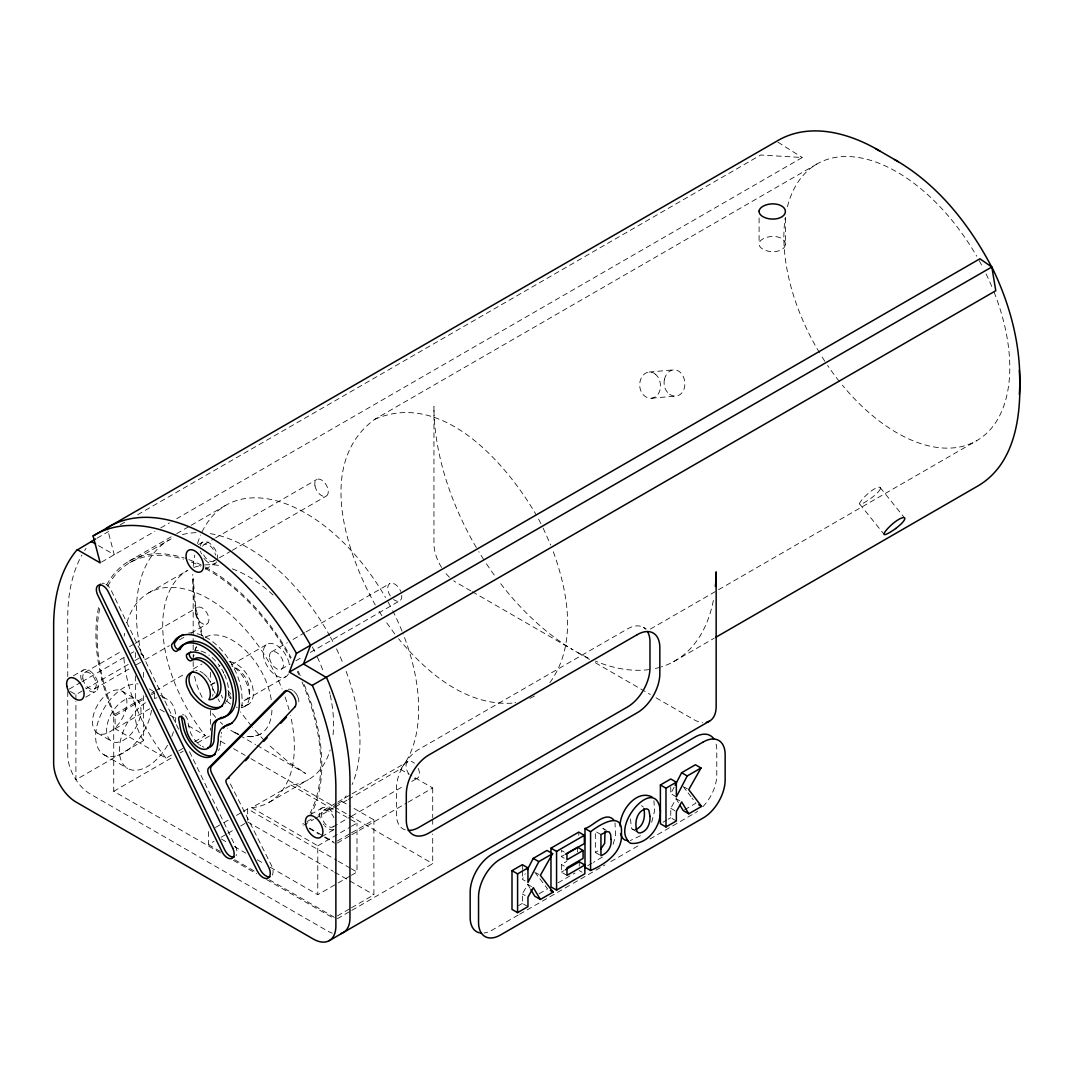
<?xml version="1.0" encoding="UTF-8"?>
<svg xmlns="http://www.w3.org/2000/svg" width="1073" height="1073" viewBox="0 0 1073 1073"><rect width="100%" height="100%" fill="white"/><g stroke="black" fill="none" stroke-linecap="round" stroke-linejoin="round"><path stroke-width="0.75" stroke-dasharray="5 3.75" d="M193.207 661.612L193.194 663.034A55.769 32.203 60 0 0 193.395 668.989M630.481 818.94L631.434 828.088A8.544 4.936 -60 0 0 634.478 829.737M193.891 654.906L193.677 656.193A55.769 32.203 60 0 1 193.77 654.973M220.045 745.883L221.065 738.881A27.093 15.639 60 0 1 221.065 736.105M195.112 650.077L196.426 646.818M613.166 844.25L615.553 835.612L615.03 822.897M651.687 822.28L654.637 810.625L653.913 800.78M525.166 880.92L522.363 879.31L525.26 873.73M676.352 796.863L670.759 793.631L674.381 786.657M527.956 906.631L522.363 903.412L522.363 893.957L527.715 884.38L531.913 886.808M676.352 820.966L670.759 817.733L670.759 808.277L676.111 798.701L681.704 801.933M549.859 682.669C577.636 644.35 568.1 592.202 552.984 550.784M302.72 824.091L303.337 823.353M337.74 803.865L342.569 800.713A158.147 91.312 60 0 0 346.15 795.79M348.403 799.358L401.061 768.576A159.743 92.238 60 0 0 402.911 633.365M602.342 857.059L593.382 862.41M640.407 835.76L630.32 840.561M816.955 163.981L374.611 419.369C315.824 463 346.083 552.474 375.295 605.011M97.12 538.136L108.708 531.443M120.31 524.751L126.104 521.411M137.693 514.718L760.717 155.008L802.255 157.53L176.696 518.702M101.6 562.051L154.914 531.269M160.722 527.916L169.44 522.886M128.975 561.179L175.221 534.475M176.669 533.643L189.68 526.132M191.128 525.301L225.813 505.276M129.846 562.681L169.078 540.041M198.451 544.588L202.676 542.147M204.071 544.561L214.184 538.726M215.633 537.881L316.75 479.51M148.624 592.926L187.855 570.273A120.806 69.745 60 0 0 204.5 734.576L205.278 735.528L194.065 742.006M213.634 561.125L217.967 558.617M219.415 557.786L230.963 551.106M232.412 550.275L326.313 496.061M205.171 569.226L215.029 563.54M73.42 675.762L83.278 670.062M84.687 672.503L122.242 650.828M129.457 646.657L133.803 644.149M135.238 643.317L197.365 607.452M69.182 689.094L80.69 682.455M82.125 681.623L125.273 656.703M131.027 653.377L133.91 651.727M70.469 691.495L75.915 694.647L84.539 689.657M85.974 688.826L129.136 663.919M134.89 660.592L140.643 657.266M94.276 689.054L130.383 668.197M136.164 664.858L143.393 660.686M144.842 659.855L169.4 645.678M179.499 639.843L183.845 637.335M191.061 633.164L206.955 623.99M85.773 697.155L95.631 691.455M220.475 852.914L113.725 791.284L113.725 714.926L145.512 696.565M151.293 693.238L154.19 691.562M155.639 690.73L184.543 674.045M193.207 669.029L201.885 664.026M171.653 754.949L166.047 758.182L115.106 728.768L115.106 715.745L144.547 698.751M151.548 694.714L154.338 693.104L153.734 691.683A158.147 91.312 60 0 1 152.5 688.665M115.106 728.768L152.943 706.919M231.379 664.898L267.097 644.283M215.11 693.252L210.818 684.735L214.761 682.455M271.442 651.901L287.309 642.727M293.077 639.401L304.625 632.735M306.06 631.903L389.754 583.591M143.514 695.653L143.514 740.705L75.915 779.749L75.915 701.313M281.475 669.096L290.139 664.093M295.907 660.767L303.123 656.596M310.338 652.438L399.786 600.786M245.824 699.811L285.82 676.714M244.537 706.517L248.48 704.25M178.654 750.899L182.866 748.471M113.725 791.284L172.981 757.069M180.197 752.897L183.094 751.234M197.539 742.892L210.549 735.381M260.404 734.173L253.751 736.454L245.985 736.36A55.769 32.203 60 0 0 271.952 708.636M215.418 827.511L222.419 823.474M223.828 822.656L229.434 819.423M236.436 815.386L242.042 812.14M243.437 811.336L247.648 808.908L336.855 860.425M349.999 876.091L317.782 894.694L317.782 845.792L251.766 807.674L291.467 784.993A120.806 69.745 60 0 0 330.122 750.014M269.189 802.309L308.42 779.655M208.417 831.562L208.417 844.572L214.023 841.339M221.025 837.289L226.631 834.056M228.026 833.252L233.632 830.006M240.634 825.969L246.24 822.736M310.808 814.447L322.074 807.929M323.469 810.33L336.359 802.886M337.78 802.054L350.683 794.624M352.105 793.792L407.968 761.535M306.932 821.663L312.525 818.431M318.131 815.185L336.345 804.683M303.605 825.217L313.718 819.383M315.167 818.551L333.944 807.701M335.393 806.869L346.955 800.19M650.386 629.073L976.698 440.681M332.992 826.907L350.174 816.982M351.609 816.164L404.601 785.557M411.764 781.426L417.504 778.113M321.752 836.645L334.427 829.322M317.782 845.792L349.999 827.189M351.408 826.384L357.001 823.152L348.39 818.176M337.485 840.924L350.093 833.641M351.488 832.836L373.9 819.893L351.676 807.057M337.324 843.029L350.334 835.518M351.783 834.687L406.694 802.98M408.142 802.148L432.714 787.958L410.248 774.988M673.576 661.665L714.202 638.207M351.408 875.286L357.001 872.054L357.001 823.152M337.485 915.846L350.093 908.576M351.488 907.758L373.9 894.815L373.9 819.893M337.324 918.716L350.334 911.205M351.783 910.373L432.714 863.644L432.714 834.029M564.157 852.029L561.367 850.42L561.367 856.576L564.049 855.02M566.96 875.34L561.367 872.121L561.367 864.476L566.745 861.378M561.367 872.121L564.116 870.525M600.947 834.526L595.354 831.307L595.354 852.472L597.889 850.996M518.474 905.652L522.363 903.412M539.048 893.769L547.565 888.86L539.692 878.559M558.04 882.811L575.021 873.006M587.776 865.643L591.988 863.215M662.98 822.226L666.87 819.973M668.171 819.222L670.759 817.733M684.614 809.739L695.961 803.181L692.018 798.03M518.152 915.095L492.078 930.143A30.996 17.892 -60 0 1 484.017 933.027M519.6 914.263L571.735 884.165M573.183 883.32L605.051 864.932M610.845 861.579L639.803 844.853M649.943 839.006L693.399 813.924M374.611 419.369C442.009 389.794 505.879 462.839 536.151 514.772M532.503 697.074L534.367 696.055M529.901 698.349L531.819 697.437M210.818 684.735L214.989 682.965M515.013 702.788L515.818 702.641M649.031 372.063L673.495 369.877M651.485 398.244L675.936 396.058M511.995 703.177C465.602 705.913 426.464 672.288 398.566 638.757M251.766 807.674L252.235 807.634A120.806 69.745 60 0 0 294.324 747.13L294.297 744.018A120.806 69.745 60 0 0 290.475 715.396M602.691 828.343L606.5 830.368M643.371 627.356L646.187 628.979M470.873 590.901L456.481 582.585A31.868 18.402 60 0 1 453.651 580.748M472.308 591.733L573.076 649.903L568.838 647.314A199.591 115.227 60 0 1 498.865 581.298M589.587 659.439L575.128 651.096L577.703 652.572A199.591 115.227 60 0 0 589.506 658.554M595.367 662.765L650.278 694.472M656.059 697.812L693.627 719.5A31.868 18.402 60 0 0 702.587 722.531M684.561 787.26L687.364 788.87M670.759 808.277L674.957 810.705M632.252 829.107L637.845 832.326M98.501 545.62L114.275 554.728L107.179 527.809M595.354 852.472L599.539 854.886M561.367 856.576L564.157 858.199M579.259 870.565L582.062 872.175M400.43 769.314L408.853 774.183M561.367 864.476L564.157 866.099M536.165 872.939L538.968 874.549M140.791 654.034L143.514 655.603L143.514 660.619M522.363 893.957L525.166 895.566M238.354 734.656L232.626 731.343L238.796 734.348A55.769 32.203 60 0 1 227.57 728.191M239.789 735.474L255.548 744.582M256.983 745.4L305.684 773.539L288.087 761.776L267.566 743.857M149.227 688.893L154.807 692.112M160.387 695.344L167.361 699.368M341.952 801.437L350.281 806.252M220.649 741.215L227.865 745.373M233.632 748.713L245.181 755.365M250.948 758.705L347.598 814.501M349.033 815.332L432.714 863.644M159.998 709.387L168.488 714.283M169.896 715.101L176.978 719.192M188.298 725.724L205.278 735.528M290.984 785.02L334.038 809.887M335.473 810.719L346.955 817.344M121.866 691.039A24.303 14.029 -60 0 1 114.154 728.688A24.303 14.029 -60 0 1 93.11 716.536A24.303 14.029 -60 0 1 121.866 691.039L135.949 699.167A24.303 14.029 -60 0 1 128.25 736.816A24.303 14.029 -60 0 1 107.206 724.664A24.303 14.029 -60 0 1 135.949 699.167M309.668 828.101L323.563 836.122M324.958 836.927L333.287 841.742M309.212 828.463L319.043 834.137M324.65 837.383L334.481 843.056M338.303 861.257L349.811 867.896M351.247 868.728L357.001 872.054M97.563 733.127L111.646 741.255M247.648 821.918L333.274 871.356M334.722 872.201L373.9 894.815M103.96 754.762L127.687 768.456M221.373 839.032L228.562 843.19M234.316 846.517L245.824 853.156M257.346 859.808L264.535 863.953M270.289 867.279L317.782 894.694M208.417 844.572L220.193 851.372M234.679 859.728L254.972 871.45M269.457 879.82L334.682 917.469M233.458 860.412L256.541 873.744M266.641 879.565L334.441 918.716M777.912 142.186L802.255 157.53M264.266 740.504L252.531 727.414M229.193 697.007L229.354 697.209A23.901 13.801 60 0 0 230.829 698.751M603.697 828.745L604.461 829.697M251.484 726.166L240.513 711.882M166.047 758.182L165.282 757.216A120.806 69.745 60 0 1 123.851 657.588M880.195 487.571L904.619 517.964M859.688 504.028L884.098 534.394M683.166 786.455L687.096 791.606M688.088 792.893L691.039 796.743M534.77 872.121L538.7 877.271M394.77 633.969L385.261 620.798M381.827 615.62L377.87 609.33M228.67 693.855L231.285 698.121M676.111 798.701L678.471 802.658M527.715 884.38L530.075 888.337M538.552 519.171L541.53 524.818M221.266 695.197L222.741 698.013M218.06 698.885L219.536 701.702M543.126 528.077L550.757 545.097M178.534 729.104L111.297 590.579A9.429 5.445 60 0 0 108.775 586.623M189.505 751.69L235.55 846.557A9.657 5.58 60 0 1 236.06 855.691M115.106 715.745L114.503 714.323A158.147 91.312 60 0 1 100.607 604.998M113.725 714.926L113.483 714.35A159.743 92.238 60 0 1 99.159 605.078M203.883 640.165L195.89 608.579L193.18 578.669L193.18 643.183M785.382 217.993L785.382 244.054M759.094 217.993L759.094 244.054M670.759 787.126L670.759 793.631M579.259 861.78L579.259 866.166M578.763 832.111L578.763 835.411M577.502 847.268L577.502 852.002M522.363 864.664L522.363 869.546M522.363 871.169L522.363 879.31M432.714 787.958L432.714 817.572M432.714 819.222L432.714 827.444M247.648 808.908L247.648 820.295M210.549 672.302L210.549 682.267M210.549 710.487L210.549 730.405M193.18 644.833L193.18 653.108M193.18 654.758L193.18 659.721M154.338 693.104L154.338 701.232M143.514 672.288L143.514 678.968M135.346 652.558L135.346 659.238M135.346 675.91L135.346 715.946A31.868 18.402 60 0 0 143.514 740.705M75.915 694.647L75.915 699.65M67.747 676.553L67.733 615.996A199.591 115.227 60 0 1 81.924 555.009M67.747 691.589L67.747 754.976A31.868 18.402 60 0 0 90.28 794.007L327.426 930.935A31.868 18.402 60 0 0 332.348 933.148M702.909 806.655A30.996 17.892 -60 0 0 716.764 775.122L716.764 749.812A30.996 17.892 -60 0 0 715.463 741.98M697.584 811.295A30.996 17.892 -60 0 1 696.216 812.234M695.532 812.677A30.996 17.892 -60 0 1 694.848 813.079M641.439 805.743A8.651 5.003 -60 0 1 643.317 807.204M107.743 586.247A158.147 91.312 60 0 1 183.389 559.194M191.423 562.011A158.147 91.312 60 0 1 200.731 566.142M205.412 568.556A158.147 91.312 60 0 1 215.941 574.833L219.442 577.167A158.147 91.312 60 0 1 290.448 658.326M297.288 671.524A158.147 91.312 60 0 1 298.696 674.488M302.063 681.972A158.147 91.312 60 0 1 310.11 813.052M141.435 654.007A158.147 91.312 60 0 1 174.202 537.439M182.423 534.582A158.147 91.312 60 0 1 197.378 532.637M210.268 533.63A158.147 91.312 60 0 1 329.666 635.672M330.471 637.121A158.147 91.312 60 0 1 334.32 644.444M336.506 648.87A158.147 91.312 60 0 1 342.569 662.323M346.15 671.376A158.147 91.312 60 0 1 352.132 784.564M84.619 550.489A199.591 115.227 60 0 1 86.055 548.33M216.639 561.903A12.353 7.135 60 0 1 205.131 559.811M204.648 559.248A12.353 7.135 60 0 1 203.95 558.349M201.483 553.99A12.353 7.135 60 0 1 201.201 553.279M200.946 552.568A12.353 7.135 60 0 1 200.544 551.16M200.275 545.996A12.353 7.135 60 0 1 209.678 543.273A12.353 7.135 60 0 1 217.591 557.88M81.441 680.134A12.353 7.135 60 0 1 88.362 670.129A12.353 7.135 60 0 1 98.086 687.324A12.353 7.135 60 0 1 85.733 687.739M272.314 875.058A10.247 5.915 60 0 0 271.59 865.71L229.622 782.391A3.984 2.307 60 0 1 229.381 781.949M288.315 689.295A9.416 5.432 60 0 1 290.582 689.362M290.984 689.496A9.416 5.432 60 0 1 293.063 690.623M293.881 691.28A9.416 5.432 60 0 1 294.686 692.031M295.062 692.447A9.416 5.432 60 0 1 297.623 696.364M297.851 696.9A9.416 5.432 60 0 1 297.851 705.135M102.002 583.323A9.429 5.445 60 0 1 104.282 583.457M105.945 584.208A9.429 5.445 60 0 1 106.777 584.758M107.193 585.08A9.429 5.445 60 0 1 108.386 586.207M195.836 670.571A16.524 9.536 60 0 1 197.164 670.612M200.007 671.403A16.524 9.536 60 0 1 202.931 673.093M203.655 673.643A16.524 9.536 60 0 1 207.089 677.063M207.719 677.854A16.524 9.536 60 0 1 212.575 696.216M194.682 650.573A31.318 18.08 60 0 1 198.411 650.56M201.053 651.11A31.318 18.08 60 0 1 209.342 655.335M212.078 657.534A31.318 18.08 60 0 1 219.563 665.984M221.695 669.27A31.318 18.08 60 0 1 223.6 672.717M224.445 674.474A31.318 18.08 60 0 1 227.892 697.879M227.489 699.194A31.318 18.08 60 0 1 226.457 701.568M225.813 702.627A31.318 18.08 60 0 1 225.102 703.593M334.025 829.523A12.353 7.135 60 0 1 324.529 825.606M323.805 824.748A12.353 7.135 60 0 1 323.349 824.131M320.237 818.002A12.353 7.135 60 0 1 323.121 807.513A12.353 7.135 60 0 1 334.025 814.407M203.857 747.13A17.879 10.328 60 0 1 202.287 746.459M200.691 745.547A17.879 10.328 60 0 1 199.9 745.011M199.122 744.421A17.879 10.328 60 0 1 198.344 743.777M197.58 743.079A17.879 10.328 60 0 1 189.036 727.025L187.507 720.6A4.265 2.468 60 0 0 185.052 715.543M182.423 714.913A4.265 2.468 60 0 1 183.926 714.886M219.442 748.552A26.758 15.451 60 0 1 218.57 750.604M221.373 733.53A27.093 15.639 60 0 1 221.628 732.322M241.733 707.509A46.3 26.731 60 0 0 242.176 701.715L241.747 692.031A50.19 28.971 60 0 0 194.508 633.191M188.607 633.03A50.19 28.971 60 0 1 191.49 632.909M124.186 636.141A120.806 69.745 60 0 1 124.562 633.285M126.922 622.568A120.806 69.745 60 0 1 197.928 593.463A120.806 69.745 60 0 1 282.065 688.933M285.096 697.007A120.806 69.745 60 0 1 289.039 709.682M193.824 567.483A120.806 69.745 60 0 1 200.262 565.632M204.809 564.948A120.806 69.745 60 0 1 219.361 565.484M232.304 568.891A120.806 69.745 60 0 1 273.843 595.743M312.323 646.952A120.806 69.745 60 0 1 315.744 653.698M317.34 657.105A120.806 69.745 60 0 1 323.912 673.2M329.424 691.616A120.806 69.745 60 0 1 329.961 693.896M330.216 695.022A120.806 69.745 60 0 1 332.858 736.44M449.52 577.287A31.868 18.402 60 0 1 444.41 571.56M441.58 567.483A31.868 18.402 60 0 1 433.948 543.555L433.948 406.627L433.948 409.698A199.591 115.227 60 0 0 477.15 548.96M655.724 374.45A13.144 10.22 89.1 0 0 647.462 372.371L647.14 372.479A13.104 10.073 -88.3 0 0 644.229 374.155L643.974 374.397A13.144 10.22 89.1 0 0 639.723 383.691A13.131 10.301 86.4 0 0 640.581 390.156A13.144 10.408 83.7 0 0 643.639 395.132L643.907 395.387A13.158 10.489 80.9 0 0 650.815 398.284L651.15 398.271A13.117 10.529 78 0 0 657.99 394.314L658.205 394.019A13.158 10.489 80.9 0 0 660.485 385.824L660.458 385.422A13.144 10.408 83.7 0 0 659.171 379.44A13.131 10.301 86.4 0 0 655.71 374.464M713.344 600.491A199.591 115.227 60 0 1 661.317 666.883M660.136 667.245A199.591 115.227 60 0 1 652.907 668.975M649.165 669.579A199.591 115.227 60 0 1 595.367 661.102M494.264 575.074A199.591 115.227 60 0 1 485.439 562.239M483.735 559.623A199.591 115.227 60 0 1 478.759 551.643M202.019 635.578A159.743 92.238 60 0 1 192.778 574.337M193.22 566.423A159.743 92.238 60 0 1 194.723 555.117M197.539 543.488A159.743 92.238 60 0 1 200.651 534.971M202.019 531.967A159.743 92.238 60 0 1 385.556 597.513M388.024 601.873A159.743 92.238 60 0 1 391.953 609.249M392.718 610.738A159.743 92.238 60 0 1 402.308 631.836M994.054 292.071A159.743 92.238 60 0 1 977.946 439.93A159.743 92.238 60 0 1 842.412 385.207M839.327 381.398A159.743 92.238 60 0 1 827.591 365.424M824.829 361.266A159.743 92.238 60 0 1 820.376 354.197M819.504 352.762A159.743 92.238 60 0 1 785.262 217.511M787.421 206.727A159.743 92.238 60 0 1 867.024 159.314A159.743 92.238 60 0 1 976.698 256.206M979.18 260.578A159.743 92.238 60 0 1 983.109 267.955M986.087 273.91A159.743 92.238 60 0 1 992.203 287.497M664.415 379.48A13.131 10.153 -89.3 0 1 678.753 371.204A13.131 10.247 88.1 0 1 682.052 374.517L682.28 374.812A13.144 10.354 85.4 0 1 684.225 379.171A13.117 10.408 82.6 0 1 684.829 384.483A13.131 10.502 79.7 0 1 683.058 391.189A13.104 10.542 76.8 0 1 674.595 396.085A13.131 10.502 79.7 0 1 668.868 393.697M401.771 595.394A9.965 5.754 60 0 1 393.509 599.458M390.331 595.931A9.965 5.754 60 0 1 390.156 583.39A9.965 5.754 60 0 1 400.806 591.478M106.643 584.986A159.743 92.238 60 0 1 184.207 558.014M188.848 559.61A159.743 92.238 60 0 1 201.764 565.256M205.305 567.107A159.743 92.238 60 0 1 291.199 657.776M298.106 671.121A159.743 92.238 60 0 1 300.239 675.628M304.222 684.708A159.743 92.238 60 0 1 311.063 814.072M664.415 379.507A13.131 10.247 88.1 0 0 664.227 384.805L664.281 385.22A13.144 10.354 85.4 0 0 665.783 389.821A13.117 10.408 82.6 0 0 668.868 393.697M151.494 710.205A39.835 23.002 -60 0 1 115.482 756.089A39.835 23.002 -60 0 1 98.019 721.981A39.835 23.002 -60 0 1 138.041 683.93M162.533 697.718A39.835 23.002 -60 0 1 175.368 722.8M173.424 731.773A39.835 23.002 -60 0 1 171.828 736.333M167.522 745.279A39.835 23.002 -60 0 1 121.544 761.481A39.835 23.002 -60 0 1 147.417 701.447M154.432 698.389A39.835 23.002 -60 0 1 156.966 697.812M229.166 661.773A23.901 13.801 60 0 1 252.235 685.674A23.901 13.801 60 0 1 241.277 705.082M222.701 724.315A55.769 32.203 60 0 1 220.327 722.142M215.727 717.381A55.769 32.203 60 0 1 210.348 710.728M202.126 697.356A55.769 32.203 60 0 1 194.32 675.132M195.004 650.144A55.769 32.203 60 0 1 196.319 646.885M205.52 637.08A55.769 32.203 60 0 1 244.698 649.594A55.769 32.203 60 0 1 271.254 699.703M241.21 707.617A23.901 13.801 60 0 0 248.923 690.663A23.901 13.801 60 0 0 233.471 666.937A18.724 10.81 60 0 1 249.11 686.398A18.724 10.81 60 0 1 241.331 700.615M237.334 707.362A23.901 13.801 60 0 1 236.301 707.08M230.507 704.089A23.901 13.801 60 0 1 226.886 701.031M218.771 666.561A23.901 13.801 60 0 1 220.126 665.448M231.875 665.998A23.901 13.801 60 0 1 232.935 666.601M288.436 673.924A18.724 10.81 60 0 1 267.097 665.904A18.724 10.81 60 0 1 270.825 643.411A18.724 10.81 60 0 1 289.643 666.668M230.816 694.164A18.724 10.81 60 0 1 228.013 690.502M223.452 673.214A18.724 10.81 60 0 1 223.747 671.98M333.918 826.116A9.563 5.526 60 0 1 323.791 821.945A9.563 5.526 60 0 1 323.831 810.155A9.563 5.526 60 0 1 333.944 817.76M418.215 768.429A9.563 5.526 60 0 1 418.846 776.704A9.563 5.526 60 0 1 413.132 777.858M409.095 774.304A9.563 5.526 60 0 1 406.546 763.131A9.563 5.526 60 0 1 414.433 763.252M214.318 560.589A9.563 5.526 60 0 1 202.73 552.635M202.569 546.331A9.563 5.526 60 0 1 209.49 545.433A9.563 5.526 60 0 1 215.499 555.21M405.165 829.858A31.868 18.402 -60 0 1 396.447 814.34L396.447 788.32A31.868 18.402 -60 0 1 418.98 749.289L627.437 628.939A31.868 18.402 -60 0 1 645.664 629.14M785.342 244.711L785.329 244.805A13.117 8.141 4.1 0 1 773.472 251.645L773.07 251.645A13.158 7.954 2.4 0 1 767.383 250.961L767.021 250.854A13.144 7.712 0.8 0 1 762.943 249.191A13.144 7.471 -0.8 0 1 760.18 246.897L760.019 246.696A13.158 7.229 -2.3 0 1 759.121 243.598L759.148 243.37A13.117 6.961 -3.8 0 1 771.004 236.529L771.42 236.503A13.158 7.229 -2.3 0 1 777.107 236.825L777.456 236.918A13.144 7.471 -0.8 0 1 781.546 238.461A13.144 7.712 0.8 0 1 784.309 240.875L784.47 241.103A13.158 7.954 2.4 0 1 785.356 244.55L785.342 244.711M880.262 488.926L880.222 489.06A13.144 2.83 -39 0 1 878.707 491.447A13.117 2.495 -37.9 0 1 875.622 494.599A13.131 2.173 -36.8 0 1 869.908 499.066L869.881 499.079A13.104 1.838 -35.8 0 1 861.445 503.961A13.131 2.173 -36.8 0 1 859.621 503.827A13.117 2.495 -37.9 0 1 860.251 502.11A13.144 2.83 -39 0 1 862.196 499.481L862.41 499.227A13.131 3.152 -40.1 0 1 865.737 495.713A13.131 3.474 -41.2 0 1 880.061 487.437A13.131 3.152 -40.1 0 1 880.262 488.926M269.618 658.473A9.965 5.754 60 0 0 281.327 669.19A9.965 5.754 60 0 0 278.43 653.833A9.965 5.754 60 0 0 269.618 658.473M82.903 678.793A9.563 5.526 60 0 0 94.129 689.134A9.563 5.526 60 0 0 91.406 674.407A9.563 5.526 60 0 0 82.903 678.793M195.581 613.743A9.563 5.526 60 0 0 206.794 624.084A9.563 5.526 60 0 0 204.085 609.357A9.563 5.526 60 0 0 195.581 613.743M314.952 485.774A9.563 5.526 60 0 0 326.152 496.142A9.563 5.526 60 0 0 323.483 481.442A9.563 5.526 60 0 0 314.952 485.774"/><path stroke-width="1.5" d="M95.671 538.968L76.572 550.369A199.591 115.227 60 0 0 53.65 624.124L53.65 763.104A31.868 18.402 60 0 0 76.196 802.148L313.343 939.063A31.868 18.402 60 0 0 335.876 926.053L335.876 786.066A199.591 115.227 60 0 0 312.484 685.727L289.361 672.074L991.841 266.989C1011.195 306.462 1022.368 350.361 1019.35 394.529M620.087 826.143C619.698 811.108 636.544 788.776 652.21 797.091M289.361 672.074L296.456 653.377L979.917 258.781L991.425 266.748M527.433 869.546L533.227 858.4L547.015 850.433L552.608 853.665L540.363 875.353L553.158 892.092L540.39 899.456L534.797 896.237L530.867 889.651M552.608 853.665L538.82 861.619L527.956 882.529L527.956 867.896L522.363 864.664L511.995 870.646L511.995 909.394L517.588 912.627L527.956 906.631L527.956 897.176L533.308 887.612L540.39 899.456M675.105 785.262L681.623 772.721L695.411 764.754L701.004 767.986L688.759 789.674L701.554 806.413L688.786 813.79L683.193 810.558L680.041 805.287M701.004 767.986L687.216 775.953L676.352 796.863L676.352 782.217L670.759 778.985L660.391 784.98L660.391 823.715L665.984 826.948L676.352 820.966L676.352 811.51L681.704 801.933L688.786 813.79M90.655 542.241L91.326 541.476L95.631 543.971M245.543 760.717L248.949 757.095M263.743 741.389L267.15 737.755M280.791 723.256L286.478 717.22M600.665 849.186L604.662 843.351L605.011 831.24M77.243 549.617L100.191 562.869L93.096 535.937L779.709 139.503C811.778 122.215 850.661 133.508 880.021 151.145M312.31 685.325L995.771 290.729L991.841 266.989M715.651 637.375L976.765 486.619C1016.909 463.992 1021.791 411.616 1019.337 370.4M329.277 940.645L709.561 721.083M550.972 852.995L550.972 848.153L578.763 832.111L584.342 835.33L584.342 843.606L566.96 853.652L566.96 859.808L583.095 850.487L583.095 858.4L566.96 867.708L566.96 875.34L584.852 865.012L584.852 873.784L556.565 890.121L550.972 886.888L550.972 856.214M584.986 828.517L590.579 831.736C599.727 824.533 623.145 810.142 621.441 833.158C623.037 851.975 605.802 863.966 590.579 870.485L584.986 867.252L584.986 828.517C593.128 826.411 605.628 810.356 613.957 820.201M511.995 870.646L517.588 873.878L527.956 867.896M550.972 848.153L556.565 851.372L584.342 835.33M660.391 784.98L665.984 788.199L676.352 782.217M565.391 854.256L577.502 847.268L583.095 850.487M565.498 869.734L579.259 861.78L584.852 865.012M190.605 652.035L189.465 652.827A3.957 2.28 60 0 0 190.377 657.333A3.957 2.28 60 0 0 193.931 659.09A22.037 12.728 60 0 1 216.545 671.899A22.037 12.728 60 0 1 215.566 697.423M635.846 829.429C643.921 826.277 645.409 816.204 643.921 808.68M221.628 717.3L220.18 718.025A24.759 14.298 60 0 0 215.23 723.618L214.09 738.653A17.879 10.328 60 0 1 207.572 747.72M628.335 840.789L624.969 840.038A21.943 12.675 -60 0 1 621.294 835.854L620.57 833.587M894.533 159.528C937.185 183.818 968.852 223.721 991.465 266.627M875.581 148.597L898.383 161.741M681.623 772.721L687.216 775.953M698.751 804.804L701.554 806.413M533.227 858.4L538.82 861.619M550.355 890.469L553.158 892.092M296.456 653.377L295.813 652.223A199.591 115.227 60 0 0 93.123 535.923M665.984 788.199L665.984 826.948M590.579 831.736L590.579 870.485M556.565 851.372L556.565 890.121M517.588 873.878L517.588 912.627M481.522 933.121A30.996 17.892 -60 0 1 480.342 932.987M479.202 932.759A30.996 17.892 -60 0 1 470.162 917.495L470.162 892.186A30.996 17.892 -60 0 1 492.078 854.215L694.848 737.151A30.996 17.892 -60 0 1 713.706 738.68M107.206 527.795A199.591 115.227 60 0 1 309.896 644.095L310.54 645.249L303.444 663.946L326.568 677.6A199.591 115.227 60 0 1 349.959 777.925L349.959 917.925A31.868 18.402 60 0 1 340.678 933.604M286.612 690.408A9.416 5.432 60 0 0 286.209 691.012L211.73 766.015A7.068 4.077 60 0 0 211.944 773.754L260.135 869.358A10.247 5.915 60 0 0 269.94 876.815M228.938 778.421A3.984 2.307 60 0 1 229.086 778.126M100.5 584.128A9.429 5.445 60 0 0 100.138 592.564L224.539 849.508A9.657 5.58 60 0 0 234.37 856.951M192.469 671.846A16.524 9.536 60 0 1 193.475 671.188M191.906 672.275A21.272 12.286 60 0 0 189.747 675.306A14.673 8.463 60 0 0 190.095 685.419L193.368 692.085A31.318 18.08 60 0 0 222.54 705.9M181.525 716.281A4.265 2.468 60 0 0 181.525 717.582L183.443 727.776A26.758 15.451 60 0 0 215.244 754.332M223.399 728.178A27.093 15.639 60 0 1 224.016 727.346M224.686 726.582A27.093 15.639 60 0 1 229.917 723.926L230.105 723.913A46.3 26.731 60 0 0 232.076 723.041M183.014 634.559A50.19 28.971 60 0 0 178.815 637.322L174.55 642.915A4.399 2.535 60 0 0 175.382 647.126A4.399 2.535 60 0 0 178.654 649.728M179.781 649.5A4.399 2.535 60 0 1 179.339 649.702M180.17 649.125A41.699 24.075 60 0 1 226.027 664.777A41.699 24.075 60 0 1 223.171 717.072M895.66 528.533A13.158 2.374 -37.5 0 0 901.36 523.704L901.602 523.45A13.144 2.696 -38.5 0 0 904.257 520.15A13.131 3.031 -39.6 0 0 904.619 517.964L904.579 517.91A13.144 3.353 -40.7 0 0 889.866 526.36L889.584 526.642A13.131 3.031 -39.6 0 0 885.829 530.786A13.144 2.696 -38.5 0 0 884.112 533.549L884.098 533.603A13.158 2.374 -37.5 0 0 885.198 534.569A13.131 2.052 -36.4 0 0 895.66 528.533M706.302 722.317A31.868 18.402 60 0 0 716.16 706.49L716.16 571.855L716.053 576.684A199.591 115.227 60 0 1 715.383 586.502M408.129 830.395A31.868 18.402 -60 0 0 418.98 827.35L627.437 707A31.868 18.402 -60 0 0 649.97 667.969L649.97 641.949A31.868 18.402 -60 0 0 647.515 631.554M649.983 816.365C650.439 823.112 647.435 831.468 640.071 832.97A8.544 4.936 -60 0 1 637.013 831.32C634.237 823.353 636.45 811.161 645.825 808.881A8.651 5.003 -60 0 1 648.91 810.437L649.983 816.365M660.351 810.531C661.129 826.371 647.381 845.43 630.562 843.271A21.943 12.675 -60 0 1 626.887 839.086C615.084 821.167 655.952 775.471 660.351 810.531M611.033 839.408C611.945 846.651 607.68 853.169 600.947 855.704L600.947 834.526L606.983 831.615L609.29 831.977L610.604 834.472L611.033 839.408M212.414 725.241L211.274 740.29A17.879 10.328 60 0 1 199.86 748.283A17.879 10.328 60 0 1 186.219 728.661L184.69 722.223A4.265 2.468 60 0 0 181.485 716.684A4.265 2.468 60 0 0 178.708 719.205L180.626 729.399A26.758 15.451 60 0 0 199.229 755.218A26.758 15.451 60 0 0 216.961 749.048L218.248 740.504A27.093 15.639 60 0 1 227.1 725.549L227.288 725.536A46.3 26.731 60 0 0 239.359 703.338L238.93 693.668A50.19 28.971 60 0 0 212.642 645.638A50.19 28.971 60 0 0 175.999 638.945L171.734 644.538A4.399 2.535 60 0 0 173.196 649.648A4.399 2.535 60 0 0 177.099 651.029L177.353 650.761A41.699 24.075 60 0 1 223.881 667.486A41.699 24.075 60 0 1 218.812 718.923L217.363 719.648A24.759 14.298 60 0 0 212.414 725.241M759.134 210.885L759.121 211.019A13.158 7.323 -1.7 0 0 760.529 214.774L760.717 214.976A13.144 7.565 -0.2 0 0 764.848 217.591L764.901 217.604A13.104 7.779 1.4 0 0 771.42 219.026L771.822 219.053A13.131 8.021 3.1 0 0 785.382 211.22L785.356 210.979A13.104 7.779 1.4 0 0 783.142 207.076A13.144 7.565 -0.2 0 0 778.569 204.675L778.207 204.567A13.158 7.323 -1.7 0 0 771.433 203.91L771.004 203.95A13.131 7.068 -3.2 0 0 759.148 210.791L759.134 210.885M295.035 706.758L226.805 779.266A3.984 2.307 60 0 0 226.805 784.014L268.773 867.346A10.247 5.915 60 0 1 267.485 878.344A10.247 5.915 60 0 1 257.319 870.994L209.128 775.377A7.068 4.077 60 0 1 208.913 767.638L283.393 692.648A9.416 5.432 60 0 1 292.621 694.513A9.416 5.432 60 0 1 295.035 706.758M187.574 653.779L186.648 654.45A3.957 2.28 60 0 0 187.56 658.956A3.957 2.28 60 0 0 191.115 660.713A22.037 12.728 60 0 1 215.204 676.419A22.037 12.728 60 0 1 208.886 699.663A16.524 9.536 60 0 0 205.211 679.893A16.524 9.536 60 0 0 189.653 673.468A21.272 12.286 60 0 0 186.93 676.929A14.673 8.463 60 0 0 187.279 687.042L190.538 693.708A31.318 18.08 60 0 0 220.649 706.866A31.318 18.08 60 0 0 218.879 670.893A31.318 18.08 60 0 0 188.566 653.229L187.574 653.779M637.295 634.626L428.838 754.976A31.868 18.402 -60 0 0 406.305 794.007L406.305 820.027A31.868 18.402 -60 0 0 428.838 833.037L637.295 712.7A31.868 18.402 -60 0 0 659.828 673.656L659.828 647.636A31.868 18.402 -60 0 0 637.295 634.626M703.231 741.993L500.474 859.057A30.996 17.892 -60 0 0 478.545 897.028L478.545 922.337A30.996 17.892 -60 0 0 500.474 934.985L703.231 817.934A30.996 17.892 -60 0 0 725.147 779.964L725.147 754.654A30.996 17.892 -60 0 0 703.231 741.993M232.734 848.18L108.48 592.202A9.429 5.445 60 0 0 99.36 584.906A9.429 5.445 60 0 0 97.321 594.187L221.722 851.13A9.657 5.58 60 0 0 231.392 858.628A9.657 5.58 60 0 0 232.734 848.18M66.861 686.291A12.353 7.135 60 0 0 81.347 699.69A12.353 7.135 60 0 0 77.9 680.698A12.353 7.135 60 0 0 66.861 686.291M186.259 558.362A12.353 7.135 60 0 0 200.745 571.775A12.353 7.135 60 0 0 197.298 552.769A12.353 7.135 60 0 0 186.259 558.362M305.657 824.158A12.353 7.135 60 0 0 320.143 837.57A12.353 7.135 60 0 0 316.696 818.565A12.353 7.135 60 0 0 305.657 824.158"/></g></svg>
